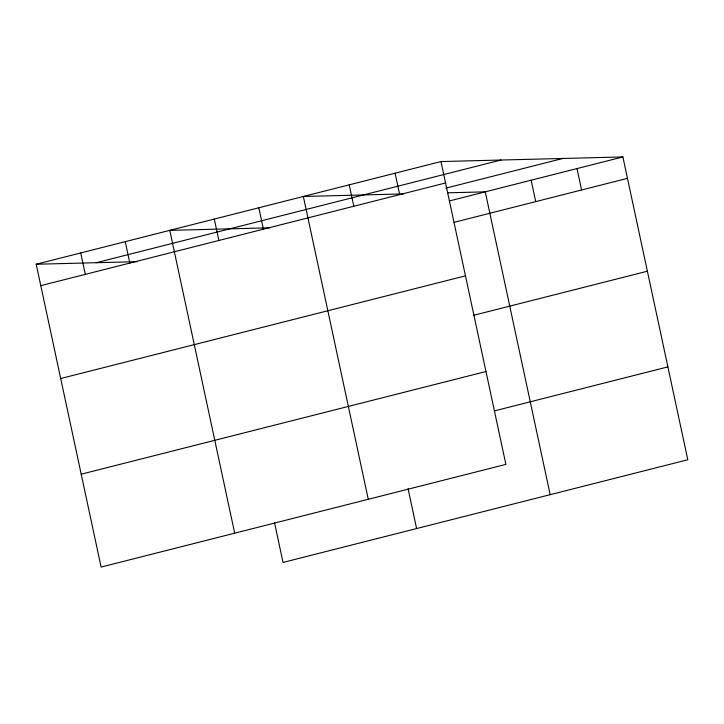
<?xml version="1.0" encoding="UTF-8"?>
<svg xmlns="http://www.w3.org/2000/svg" width="724" height="724" viewBox="0 0 724 724"><rect width="100%" height="100%" fill="white"/><g stroke="black" fill="none" stroke-linecap="round" stroke-linejoin="round"><path stroke-width="1.09" d="M440.97 161.561L505.886 464.383L101.116 567.064L36.2 264.242L440.97 161.561L622.884 156.936L687.8 459.758L283.03 562.439L274.496 522.638M96.229 262.712L500.999 160.04M40.788 285.654L445.559 182.973M445.984 188.113L562.847 158.465M449.423 200.937L622.884 156.936M454.011 222.349L627.473 178.348M60.698 378.516L465.469 275.844M473.921 315.221L647.383 271.219M81.215 474.193L485.976 371.521M494.429 410.897L667.89 366.896M403.53 193.923L303.347 196.476L368.272 499.298M447.459 192.81L485.261 191.851L550.177 494.673M269.952 227.807L169.778 230.359L234.694 533.181M36.2 264.242L137.46 261.663M577.01 168.574L581.598 189.987M531.135 180.213L535.724 201.625M395.096 173.199L399.684 194.611M349.221 184.837L353.81 206.25M408.074 488.754L416.608 528.556M258.821 207.77L263.409 229.182M214.295 219.064L218.892 240.477M125.252 241.653L129.84 263.065M80.726 252.948L85.314 274.36"/></g></svg>
